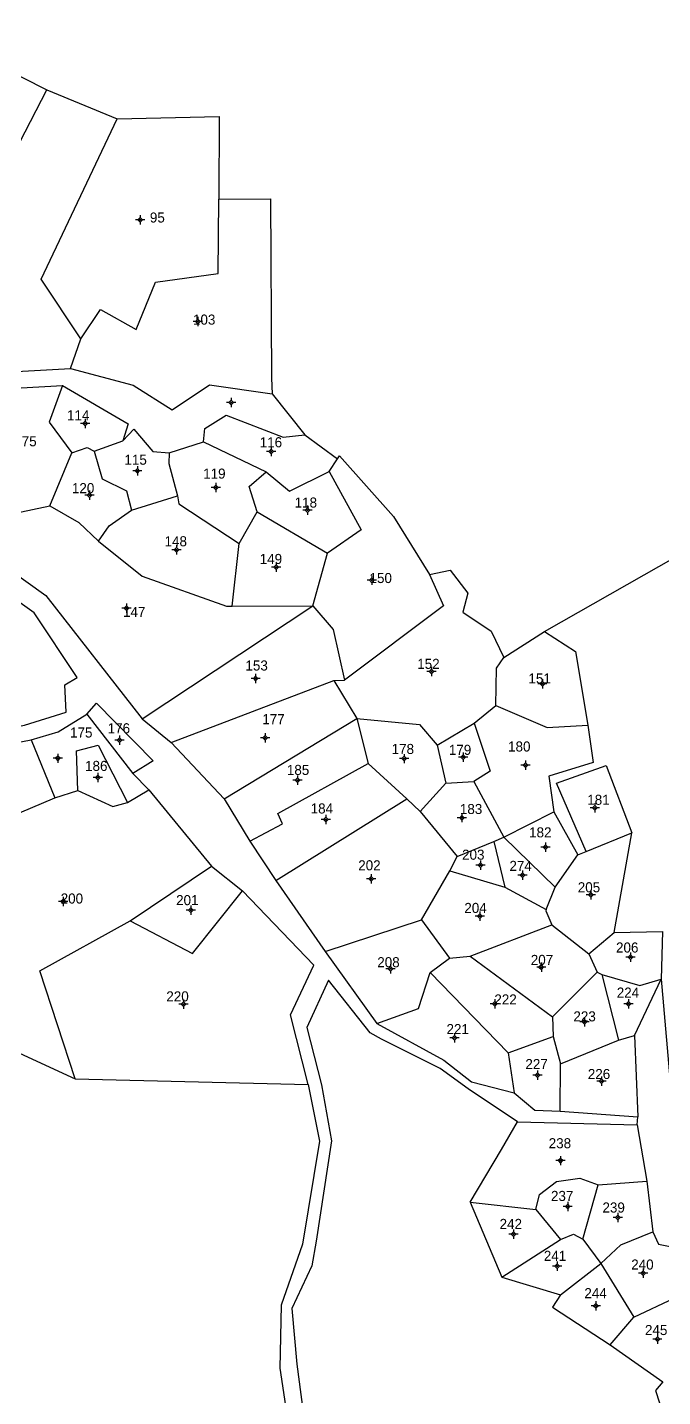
# Model space of a CAD drawing. Extents: x 550510 to 551644, y 1836484 to 1837530.
# Drawn here: x 551260.9 to 551431.7, y 1836730.6 to 1837098.3 of the extents above; entities that cross this region are included whole.
import ezdxf

# ---------------------------------------------------------------- set-up
doc = ezdxf.new("R2010")
doc.units = 0
for name, color, linetype in [('Level 10', 7, 'Continuous'), ('Level 11', 7, 'Continuous'), ('Level 15', 7, 'Continuous')]:
    doc.layers.add(name, color=color, linetype=linetype)

msp = doc.modelspace()

# ---------------------------------------------------------------- linework, layer by layer
at = {"layer": 'Level 10'}
for p, q in [((551232.6, 1837098.27), (551266.13, 1837081.54)), ((551266.13, 1837081.54), (551285.02, 1837073.69)), ((551272.46, 1837006.66), (551275.32, 1837014.64)), ((551399.94, 1836935.99), (551531.55, 1837010.9)), ((551249.86, 1837000.91), (551270.35, 1837002.12)), ((551326.73, 1836999.83), (551335.49, 1836988.88)), ((551278.89, 1836984.45), (551286.57, 1836987.23)), ((551298.99, 1836984), (551308.29, 1836986.94)), ((551308.29, 1836986.94), (551325.12, 1836978.89)), ((551335.49, 1836988.88), (551344.27, 1836982.41)), ((551266.96, 1836969.81), (551272.86, 1836983.98)), ((551341.99, 1836979.01), (551344.27, 1836982.41)), ((551288.91, 1836968.61), (551301.25, 1836972.48)), ((551252.85, 1836966.82), (551266.96, 1836969.81)), ((551317.85, 1836959.66), (551322.72, 1836968.15)), ((551322.72, 1836968.15), (551341.57, 1836957.05)), ((551315.92, 1836942.84), (551317.85, 1836959.66)), ((551337.6, 1836942.9), (551341.57, 1836957.05)), ((551291.79, 1836912.59), (551337.6, 1836942.9)), ((551315.92, 1836942.84), (551337.6, 1836942.9)), ((551388.95, 1836929.02), (551399.94, 1836935.99)), ((551299.6, 1836906.2), (551343.25, 1836922.89)), ((551343.25, 1836922.89), (551346.18, 1836922.98)), ((551343.25, 1836922.89), (551349.5, 1836912.66)), ((551276.86, 1836913.82), (551289.29, 1836897.89)), ((551291.79, 1836912.59), (551299.6, 1836906.2)), ((551313.81, 1836891.05), (551349.5, 1836912.66)), ((551349.5, 1836912.66), (551352.55, 1836900.56)), ((551380.96, 1836911.42), (551386.87, 1836916.17)), ((551371.05, 1836905.48), (551380.96, 1836911.42)), ((551261.93, 1836906.96), (551268.25, 1836891.34)), ((551299.6, 1836906.2), (551313.81, 1836891.05)), ((551371.05, 1836905.48), (551373.38, 1836895.32)), ((551289.29, 1836897.89), (551293.55, 1836893.52)), ((551352.55, 1836900.56), (551362.9, 1836891.07)), ((551366.52, 1836887.65), (551373.38, 1836895.32)), ((551373.38, 1836895.32), (551380.92, 1836895.79)), ((551380.92, 1836895.79), (551389.01, 1836880.83)), ((551244.52, 1836881.35), (551268.25, 1836891.34)), ((551268.25, 1836891.34), (551274.5, 1836893.35)), ((551287.8, 1836890.11), (551293.55, 1836893.52)), ((551293.55, 1836893.52), (551310.4, 1836873.01)), ((551313.81, 1836891.05), (551320.72, 1836879.74)), ((551327.68, 1836869.16), (551362.9, 1836891.07)), ((551362.9, 1836891.07), (551366.52, 1836887.65)), ((551366.52, 1836887.65), (551376.48, 1836875.57)), ((551389.01, 1836880.83), (551402.45, 1836887.64)), ((551402.45, 1836887.64), (551408.84, 1836876.03)), ((551320.72, 1836879.74), (551327.68, 1836869.16)), ((551376.48, 1836875.57), (551386.26, 1836879.65)), ((551386.26, 1836879.65), (551389.01, 1836880.83)), ((551386.26, 1836879.65), (551389.29, 1836867.34)), ((551389.01, 1836880.83), (551402.75, 1836867.34)), ((551411.15, 1836876.97), (551423.35, 1836881.95)), ((551418.63, 1836855.22), (551423.35, 1836881.95)), ((551402.75, 1836867.34), (551408.84, 1836876.03)), ((551408.84, 1836876.03), (551411.15, 1836876.97)), ((551288.53, 1836858.29), (551310.4, 1836873.01)), ((551310.4, 1836873.01), (551318.69, 1836866.34)), ((551374.42, 1836871.75), (551376.48, 1836875.57)), ((551327.68, 1836869.16), (551340.95, 1836850.05)), ((551366.89, 1836858.61), (551374.42, 1836871.75)), ((551374.42, 1836871.75), (551389.29, 1836867.34)), ((551389.29, 1836867.34), (551400.39, 1836861.33)), ((551400.39, 1836861.33), (551402.75, 1836867.34)), ((551340.95, 1836850.05), (551366.89, 1836858.61)), ((551366.89, 1836858.61), (551374.4, 1836848.33)), ((551379.96, 1836848.81), (551401.91, 1836857.23)), ((551401.91, 1836857.23), (551411.84, 1836849.47)), ((551411.84, 1836849.47), (551418.63, 1836855.22)), ((551340.95, 1836850.05), (551354.86, 1836830.75)), ((551369.17, 1836844.43), (551374.4, 1836848.33)), ((551374.4, 1836848.33), (551379.96, 1836848.81)), ((551379.96, 1836848.81), (551402.09, 1836832.52)), ((551411.84, 1836849.47), (551414.06, 1836844.58)), ((551369.17, 1836844.43), (551390.18, 1836822.84)), ((551402.09, 1836832.52), (551414.06, 1836844.58)), ((551414.06, 1836844.58), (551415.3, 1836843.9)), ((551415.3, 1836843.9), (551419.81, 1836826.26)), ((551424.06, 1836827.55), (551431.29, 1836842.63)), ((551402.09, 1836832.52), (551402.28, 1836827.3)), ((551244.66, 1836829.22), (551273.76, 1836815.89)), ((551390.18, 1836822.84), (551402.28, 1836827.3)), ((551402.28, 1836827.3), (551404.2, 1836819.89)), ((551404.2, 1836819.89), (551419.81, 1836826.26)), ((551419.81, 1836826.26), (551424.06, 1836827.55)), ((551424.06, 1836827.55), (551425.02, 1836805.65)), ((551390.18, 1836822.84), (551391.8, 1836812.09)), ((551404.08, 1836807.18), (551404.2, 1836819.89)), ((551273.76, 1836815.89), (551336.39, 1836814.35)), ((551404.08, 1836807.18), (551425.02, 1836805.65)), ((551392.65, 1836804.37), (551424.84, 1836803.5)), ((551424.84, 1836803.5), (551425.02, 1836805.65)), ((551424.84, 1836803.5), (551427.45, 1836788.42)), ((551414.35, 1836787.41), (551427.45, 1836788.42)), ((551427.45, 1836788.42), (551429.01, 1836774.83)), ((551410.25, 1836772.83), (551414.35, 1836787.41)), ((551379.89, 1836782.74), (551397.54, 1836780.78)), ((551379.89, 1836782.74), (551388.42, 1836762.66)), ((551397.54, 1836780.78), (551404.18, 1836772.74)), ((551410.25, 1836772.83), (551415.04, 1836766.27)), ((551388.42, 1836762.66), (551404.18, 1836772.74)), ((551404.23, 1836757.91), (551415.04, 1836766.27)), ((551415.04, 1836766.27), (551423.93, 1836751.88)), ((551388.42, 1836762.66), (551404.23, 1836757.91)), ((551423.93, 1836751.88), (551434.92, 1836757.1)), ((551417.57, 1836744.46), (551423.93, 1836751.88)), ((551417.57, 1836744.46), (551431.71, 1836734.5))]:
    msp.add_line(p, q, dxfattribs=at)
for points in [[(551213.76, 1837032.1), (551215.07, 1837042.27), (551237.32, 1837032.17), (551247.17, 1837044.86), (551266.13, 1837081.54)], [(551285.02, 1837073.69), (551312.44, 1837074.38), (551312.35, 1837052.17)], [(551275.32, 1837014.64), (551264.58, 1837030.64), (551285.02, 1837073.69)], [(551275.32, 1837014.64), (551280.54, 1837022.55), (551290.19, 1837017.09), (551295.32, 1837029.84), (551312.16, 1837032.17), (551312.35, 1837052.17)], [(551312.35, 1837052.17), (551326.26, 1837052.23), (551326.51, 1837004.02), (551326.73, 1836999.83)], [(551213.76, 1837032.1), (551235.23, 1837024.6), (551228.64, 1837016.71), (551241.72, 1837005), (551272.46, 1837006.66)], [(551272.46, 1837006.66), (551289.39, 1837002.19), (551299.85, 1836995.59), (551309.9, 1837002.23), (551326.73, 1836999.83)], [(551270.35, 1837002.12), (551266.78, 1836992.29), (551272.86, 1836983.98)], [(551270.35, 1837002.12), (551287.97, 1836991.81), (551286.57, 1836987.23)], [(551308.29, 1836986.94), (551308.64, 1836990.57), (551314.32, 1836994.14), (551329.63, 1836988.23), (551335.49, 1836988.88)], [(551286.57, 1836987.23), (551289.51, 1836990.36), (551294.61, 1836984.37), (551298.99, 1836984)], [(551235.79, 1836905.94), (551260.16, 1836910.9), (551271.37, 1836914.38), (551270.94, 1836921.67), (551274.29, 1836923.7), (551262.72, 1836941.02), (551244.36, 1836954.12), (551237.21, 1836954.76), (551226.84, 1836968.62), (551215.14, 1836986.06)], [(551272.86, 1836983.98), (551277.01, 1836985.44), (551278.89, 1836984.45)], [(551278.89, 1836984.45), (551280.97, 1836977.05), (551287.58, 1836973.79), (551288.91, 1836968.61)], [(551298.99, 1836984), (551298.93, 1836981.18), (551301.25, 1836972.48)], [(551344.27, 1836982.41), (551344.82, 1836983.24), (551359.28, 1836966.87), (551369.04, 1836951.33)], [(551322.72, 1836968.15), (551320.55, 1836974.98), (551325.12, 1836978.89)], [(551325.12, 1836978.89), (551331.37, 1836973.7), (551341.99, 1836979.01)], [(551341.99, 1836979.01), (551350.62, 1836963.29), (551341.57, 1836957.05)], [(551301.25, 1836972.48), (551301.64, 1836970.29), (551317.85, 1836959.66)], [(551266.96, 1836969.81), (551274.72, 1836965.26), (551280, 1836960.32)], [(551280, 1836960.32), (551282.93, 1836964.42), (551288.91, 1836968.61)], [(551245.5, 1836960.21), (551265.87, 1836945.72), (551291.79, 1836912.59)], [(551280, 1836960.32), (551291.79, 1836950.92), (551314.42, 1836942.83), (551315.92, 1836942.84)], [(551369.04, 1836951.33), (551372.8, 1836942.96), (551346.18, 1836922.98)], [(551369.04, 1836951.33), (551374.56, 1836952.48), (551379.3, 1836946.28), (551377.98, 1836941.22), (551385.61, 1836936.1), (551388.95, 1836929.02)], [(551337.6, 1836942.9), (551343.07, 1836936.54), (551346.18, 1836922.98)], [(551399.94, 1836935.99), (551408.26, 1836930.69), (551411.56, 1836910.89)], [(551386.87, 1836916.17), (551386.99, 1836926.14), (551388.95, 1836929.02)], [(551276.86, 1836913.82), (551279.46, 1836916.82), (551294.76, 1836901.26), (551289.29, 1836897.89)], [(551261.93, 1836906.96), (551269.21, 1836909.11), (551276.86, 1836913.82)], [(551349.5, 1836912.66), (551366.31, 1836911.08), (551371.05, 1836905.48)], [(551386.87, 1836916.17), (551400.59, 1836910.22), (551411.56, 1836910.89)], [(551380.96, 1836911.42), (551385.33, 1836898.51), (551380.92, 1836895.79)], [(551411.56, 1836910.89), (551413.01, 1836900.83), (551401.08, 1836897.15), (551402.45, 1836887.64)], [(551237.43, 1836897.43), (551240.88, 1836902.9), (551261.93, 1836906.96)], [(551274.5, 1836893.35), (551274.13, 1836904.02), (551279.97, 1836905.49), (551287.8, 1836890.11)], [(551320.72, 1836879.74), (551329.51, 1836884.38), (551328.27, 1836887.11), (551352.55, 1836900.56)], [(551411.15, 1836876.97), (551403.17, 1836895.34), (551416.46, 1836900.01), (551423.35, 1836881.95)], [(551274.5, 1836893.35), (551283.84, 1836889.07), (551287.8, 1836890.11)], [(551288.53, 1836858.29), (551305.3, 1836849.51), (551318.69, 1836866.34)], [(551336.39, 1836814.35), (551331.66, 1836833.12), (551337.94, 1836846.42), (551318.69, 1836866.34)], [(551400.39, 1836861.33), (551400.27, 1836861.02), (551401.91, 1836857.23)], [(551273.76, 1836815.89), (551264.22, 1836844.89), (551288.53, 1836858.29)], [(551418.63, 1836855.22), (551431.62, 1836855.47), (551431.29, 1836842.63)], [(551354.86, 1836830.75), (551366.05, 1836834.79), (551369.17, 1836844.43)], [(551415.3, 1836843.9), (551425.52, 1836840.96), (551431.29, 1836842.63)], [(551392.65, 1836804.37), (551379.35, 1836813.22), (551371.86, 1836818.67), (551356.07, 1836826.56), (551353.09, 1836828.29), (551341.86, 1836842.35), (551336.04, 1836829.72), (551339.98, 1836814.28), (551342.67, 1836799.27), (551338.55, 1836772.27), (551337.36, 1836765.65), (551331.97, 1836754.23), (551333.3, 1836739.3), (551337.15, 1836710.12), (551336.12, 1836686.86), (551338.92, 1836651.86), (551343.79, 1836630.96), (551357.8, 1836611.53), (551378.13, 1836576.47), (551394.23, 1836524.1), (551400.11, 1836507.48), (551406.14, 1836498.66)], [(551431.29, 1836842.63), (551438.26, 1836762.68), (551443.75, 1836748.72), (551455.81, 1836731.91), (551454.49, 1836728.53), (551460.51, 1836714.26), (551469.97, 1836702.17), (551474.26, 1836700.36), (551492.82, 1836691.82), (551498.53, 1836685.57), (551509.69, 1836678.71), (551510.94, 1836683.72), (551520.97, 1836681.42), (551530.58, 1836676.72), (551542.5, 1836657.25), (551554.12, 1836652.76), (551565.1, 1836641.54), (551568.2, 1836634.61), (551581.53, 1836627.12), (551584.5, 1836626.99)], [(551354.86, 1836830.75), (551372.89, 1836820.89), (551380.32, 1836815.06), (551391.8, 1836812.09)], [(551336.39, 1836814.35), (551339.42, 1836799.11), (551334.86, 1836771.49), (551329.1, 1836755.11), (551328.81, 1836738.15), (551333.08, 1836709.66), (551331.11, 1836679.71), (551300.9, 1836618.91), (551299.25, 1836592.17), (551294.61, 1836562.25), (551289.28, 1836544.92), (551275.94, 1836525.13), (551264.02, 1836497.42)], [(551391.8, 1836812.09), (551397.34, 1836807.48), (551404.08, 1836807.18)], [(551379.89, 1836782.74), (551388.37, 1836796.9), (551392.65, 1836804.37)], [(551397.54, 1836780.78), (551398.59, 1836784.82), (551403.11, 1836788.36), (551409.39, 1836789.18), (551414.35, 1836787.41)], [(551404.18, 1836772.74), (551407.69, 1836774.2), (551410.25, 1836772.83)], [(551415.04, 1836766.27), (551420.45, 1836771.3), (551429.01, 1836774.83)], [(551429.01, 1836774.83), (551430.54, 1836771.51), (551435.51, 1836770.55), (551434.92, 1836757.1)], [(551404.23, 1836757.91), (551402.02, 1836754.56), (551417.57, 1836744.46)], [(551431.71, 1836734.5), (551429.77, 1836732.21), (551433.11, 1836721.68)]]:
    msp.add_lwpolyline(points, dxfattribs=at)
at = {"layer": 'Level 11'}
for p, q in [((551290.57, 1837046.6), (551289.94, 1837046.6)), ((551291.19, 1837047.23), (551290.57, 1837046.6)), ((551290.57, 1837046.6), (551291.19, 1837045.98)), ((551291.19, 1837047.85), (551291.19, 1837047.23)), ((551291.82, 1837046.6), (551291.19, 1837047.23)), ((551291.19, 1837045.98), (551291.82, 1837046.6)), ((551291.19, 1837045.98), (551291.19, 1837045.35)), ((551292.44, 1837046.6), (551291.82, 1837046.6)), ((551306.11, 1837019.31), (551305.48, 1837019.31)), ((551306.73, 1837019.94), (551306.11, 1837019.31)), ((551306.11, 1837019.31), (551306.73, 1837018.69)), ((551306.73, 1837020.56), (551306.73, 1837019.94)), ((551307.36, 1837019.31), (551306.73, 1837019.94)), ((551306.73, 1837018.69), (551307.36, 1837019.31)), ((551307.98, 1837019.31), (551307.36, 1837019.31)), ((551306.73, 1837018.69), (551306.73, 1837018.06)), ((551315.05, 1836997.51), (551314.42, 1836997.51)), ((551315.67, 1836998.14), (551315.05, 1836997.51)), ((551315.05, 1836997.51), (551315.67, 1836996.89)), ((551315.67, 1836998.76), (551315.67, 1836998.14)), ((551316.3, 1836997.51), (551315.67, 1836998.14)), ((551315.67, 1836996.89), (551316.3, 1836997.51)), ((551316.92, 1836997.51), (551316.3, 1836997.51)), ((551315.67, 1836996.89), (551315.67, 1836996.26)), ((551275.81, 1836991.93), (551275.18, 1836991.93)), ((551276.43, 1836992.55), (551275.81, 1836991.93)), ((551275.81, 1836991.93), (551276.43, 1836991.3)), ((551276.43, 1836993.18), (551276.43, 1836992.55)), ((551277.06, 1836991.93), (551276.43, 1836992.55)), ((551276.43, 1836991.3), (551277.06, 1836991.93)), ((551276.43, 1836991.3), (551276.43, 1836990.68)), ((551277.68, 1836991.93), (551277.06, 1836991.93)), ((551325.82, 1836984.36), (551325.2, 1836984.36)), ((551326.45, 1836984.98), (551325.82, 1836984.36)), ((551325.82, 1836984.36), (551326.45, 1836983.73)), ((551326.45, 1836985.61), (551326.45, 1836984.98)), ((551327.07, 1836984.36), (551326.45, 1836984.98)), ((551326.45, 1836983.73), (551327.07, 1836984.36)), ((551326.45, 1836983.73), (551326.45, 1836983.11)), ((551327.7, 1836984.36), (551327.07, 1836984.36)), ((551289.84, 1836979.14), (551289.22, 1836979.14)), ((551290.47, 1836979.76), (551289.84, 1836979.14)), ((551289.84, 1836979.14), (551290.47, 1836978.51)), ((551290.47, 1836980.39), (551290.47, 1836979.76)), ((551291.09, 1836979.14), (551290.47, 1836979.76)), ((551290.47, 1836978.51), (551291.09, 1836979.14)), ((551291.72, 1836979.14), (551291.09, 1836979.14)), ((551290.47, 1836978.51), (551290.47, 1836977.89)), ((551311.53, 1836975.33), (551310.9, 1836974.71)), ((551311.53, 1836975.96), (551311.53, 1836975.33)), ((551312.15, 1836974.71), (551311.53, 1836975.33)), ((551277.01, 1836972.67), (551276.39, 1836972.67)), ((551277.64, 1836973.3), (551277.01, 1836972.67)), ((551277.01, 1836972.67), (551277.64, 1836972.05)), ((551277.64, 1836973.92), (551277.64, 1836973.3)), ((551278.26, 1836972.67), (551277.64, 1836973.3)), ((551277.64, 1836972.05), (551278.26, 1836972.67)), ((551277.64, 1836972.05), (551277.64, 1836971.42)), ((551278.89, 1836972.67), (551278.26, 1836972.67)), ((551310.9, 1836974.71), (551310.28, 1836974.71)), ((551310.9, 1836974.71), (551311.53, 1836974.08)), ((551311.53, 1836974.08), (551312.15, 1836974.71)), ((551311.53, 1836974.08), (551311.53, 1836973.46)), ((551312.78, 1836974.71), (551312.15, 1836974.71)), ((551335.55, 1836968.64), (551334.93, 1836968.64)), ((551336.18, 1836969.27), (551335.55, 1836968.64)), ((551335.55, 1836968.64), (551336.18, 1836968.02)), ((551336.18, 1836969.89), (551336.18, 1836969.27)), ((551336.8, 1836968.64), (551336.18, 1836969.27)), ((551336.18, 1836968.02), (551336.8, 1836968.64)), ((551336.18, 1836968.02), (551336.18, 1836967.39)), ((551337.43, 1836968.64), (551336.8, 1836968.64)), ((551300.33, 1836957.93), (551299.71, 1836957.93)), ((551300.96, 1836958.56), (551300.33, 1836957.93)), ((551300.33, 1836957.93), (551300.96, 1836957.31)), ((551300.96, 1836959.18), (551300.96, 1836958.56)), ((551301.58, 1836957.93), (551300.96, 1836958.56)), ((551300.96, 1836957.31), (551301.58, 1836957.93)), ((551300.96, 1836957.31), (551300.96, 1836956.68)), ((551302.21, 1836957.93), (551301.58, 1836957.93)), ((551327.2, 1836953.28), (551326.57, 1836953.28)), ((551327.82, 1836953.91), (551327.2, 1836953.28)), ((551327.2, 1836953.28), (551327.82, 1836952.66)), ((551327.82, 1836954.53), (551327.82, 1836953.91)), ((551328.45, 1836953.28), (551327.82, 1836953.91)), ((551327.82, 1836952.66), (551328.45, 1836953.28)), ((551329.07, 1836953.28), (551328.45, 1836953.28)), ((551327.82, 1836952.66), (551327.82, 1836952.03)), ((551352.86, 1836949.84), (551352.24, 1836949.84)), ((551353.49, 1836950.46), (551352.86, 1836949.84)), ((551352.86, 1836949.84), (551353.49, 1836949.21)), ((551353.49, 1836951.09), (551353.49, 1836950.46)), ((551354.11, 1836949.84), (551353.49, 1836950.46)), ((551353.49, 1836949.21), (551354.11, 1836949.84)), ((551354.74, 1836949.84), (551354.11, 1836949.84)), ((551353.49, 1836949.21), (551353.49, 1836948.59)), ((551286.95, 1836942.33), (551286.33, 1836942.33)), ((551287.58, 1836942.96), (551286.95, 1836942.33)), ((551286.95, 1836942.33), (551287.58, 1836941.71)), ((551287.58, 1836943.58), (551287.58, 1836942.96)), ((551288.2, 1836942.33), (551287.58, 1836942.96)), ((551287.58, 1836941.71), (551288.2, 1836942.33)), ((551288.83, 1836942.33), (551288.2, 1836942.33)), ((551287.58, 1836941.71), (551287.58, 1836941.08)), ((551322.27, 1836924.04), (551321.65, 1836923.42)), ((551322.27, 1836924.67), (551322.27, 1836924.04)), ((551322.9, 1836923.42), (551322.27, 1836924.04)), ((551368.92, 1836925.28), (551368.29, 1836925.28)), ((551369.54, 1836925.91), (551368.92, 1836925.28)), ((551368.92, 1836925.28), (551369.54, 1836924.66)), ((551369.54, 1836926.53), (551369.54, 1836925.91)), ((551370.17, 1836925.28), (551369.54, 1836925.91)), ((551369.54, 1836924.66), (551370.17, 1836925.28)), ((551369.54, 1836924.66), (551369.54, 1836924.03)), ((551370.79, 1836925.28), (551370.17, 1836925.28)), ((551321.65, 1836923.42), (551321.02, 1836923.42)), ((551321.65, 1836923.42), (551322.27, 1836922.79)), ((551322.27, 1836922.79), (551322.9, 1836923.42)), ((551322.27, 1836922.79), (551322.27, 1836922.17)), ((551323.52, 1836923.42), (551322.9, 1836923.42)), ((551398.71, 1836921.98), (551398.08, 1836921.98)), ((551399.33, 1836922.6), (551398.71, 1836921.98)), ((551398.71, 1836921.98), (551399.33, 1836921.35)), ((551399.33, 1836923.23), (551399.33, 1836922.6)), ((551399.96, 1836921.98), (551399.33, 1836922.6)), ((551399.33, 1836921.35), (551399.96, 1836921.98)), ((551399.33, 1836921.35), (551399.33, 1836920.73)), ((551400.58, 1836921.98), (551399.96, 1836921.98)), ((551285.03, 1836906.85), (551284.41, 1836906.85)), ((551285.66, 1836907.48), (551285.03, 1836906.85)), ((551285.03, 1836906.85), (551285.66, 1836906.23)), ((551285.66, 1836908.1), (551285.66, 1836907.48)), ((551286.28, 1836906.85), (551285.66, 1836907.48)), ((551285.66, 1836906.23), (551286.28, 1836906.85)), ((551285.66, 1836906.23), (551285.66, 1836905.6)), ((551286.91, 1836906.85), (551286.28, 1836906.85)), ((551324.21, 1836907.48), (551323.58, 1836907.48)), ((551324.83, 1836908.11), (551324.21, 1836907.48)), ((551324.21, 1836907.48), (551324.83, 1836906.86)), ((551324.83, 1836908.73), (551324.83, 1836908.11)), ((551325.46, 1836907.48), (551324.83, 1836908.11)), ((551324.83, 1836906.86), (551325.46, 1836907.48)), ((551324.83, 1836906.86), (551324.83, 1836906.23)), ((551326.08, 1836907.48), (551325.46, 1836907.48)), ((551268.45, 1836901.97), (551267.83, 1836901.97)), ((551269.08, 1836902.59), (551268.45, 1836901.97)), ((551268.45, 1836901.97), (551269.08, 1836901.34)), ((551269.08, 1836903.22), (551269.08, 1836902.59)), ((551269.7, 1836901.97), (551269.08, 1836902.59)), ((551269.08, 1836901.34), (551269.7, 1836901.97)), ((551270.33, 1836901.97), (551269.7, 1836901.97)), ((551361.58, 1836901.88), (551360.96, 1836901.88)), ((551362.21, 1836902.51), (551361.58, 1836901.88)), ((551361.58, 1836901.88), (551362.21, 1836901.26)), ((551362.21, 1836903.13), (551362.21, 1836902.51)), ((551362.83, 1836901.88), (551362.21, 1836902.51)), ((551362.21, 1836901.26), (551362.83, 1836901.88)), ((551363.46, 1836901.88), (551362.83, 1836901.88)), ((551377.45, 1836902.31), (551376.83, 1836902.31)), ((551378.08, 1836902.94), (551377.45, 1836902.31)), ((551377.45, 1836902.31), (551378.08, 1836901.69)), ((551378.08, 1836903.56), (551378.08, 1836902.94)), ((551378.7, 1836902.31), (551378.08, 1836902.94)), ((551378.08, 1836901.69), (551378.7, 1836902.31)), ((551378.08, 1836901.69), (551378.08, 1836901.06)), ((551379.33, 1836902.31), (551378.7, 1836902.31)), ((551269.08, 1836901.34), (551269.08, 1836900.72)), ((551279.82, 1836898.11), (551279.82, 1836897.48)), ((551362.21, 1836901.26), (551362.21, 1836900.63)), ((551394.17, 1836900.1), (551393.55, 1836900.1)), ((551394.8, 1836900.73), (551394.17, 1836900.1)), ((551394.17, 1836900.1), (551394.8, 1836899.48)), ((551394.8, 1836901.35), (551394.8, 1836900.73)), ((551395.42, 1836900.1), (551394.8, 1836900.73)), ((551394.8, 1836899.48), (551395.42, 1836900.1)), ((551394.8, 1836899.48), (551394.8, 1836898.85)), ((551396.05, 1836900.1), (551395.42, 1836900.1)), ((551279.19, 1836896.86), (551278.57, 1836896.86)), ((551279.82, 1836897.48), (551279.19, 1836896.86)), ((551279.19, 1836896.86), (551279.82, 1836896.23)), ((551280.44, 1836896.86), (551279.82, 1836897.48)), ((551279.82, 1836896.23), (551280.44, 1836896.86)), ((551279.82, 1836896.23), (551279.82, 1836895.61)), ((551281.07, 1836896.86), (551280.44, 1836896.86)), ((551332.93, 1836896.07), (551332.3, 1836896.07)), ((551333.55, 1836896.7), (551332.93, 1836896.07)), ((551332.93, 1836896.07), (551333.55, 1836895.45)), ((551333.55, 1836897.32), (551333.55, 1836896.7)), ((551334.18, 1836896.07), (551333.55, 1836896.7)), ((551333.55, 1836895.45), (551334.18, 1836896.07)), ((551333.55, 1836895.45), (551333.55, 1836894.82)), ((551334.8, 1836896.07), (551334.18, 1836896.07)), ((551377.73, 1836887.28), (551377.73, 1836886.65)), ((551412.83, 1836888.65), (551412.21, 1836888.65)), ((551413.46, 1836889.28), (551412.83, 1836888.65)), ((551412.83, 1836888.65), (551413.46, 1836888.03)), ((551413.46, 1836889.9), (551413.46, 1836889.28)), ((551414.08, 1836888.65), (551413.46, 1836889.28)), ((551413.46, 1836888.03), (551414.08, 1836888.65)), ((551413.46, 1836888.03), (551413.46, 1836887.4)), ((551414.71, 1836888.65), (551414.08, 1836888.65)), ((551340.48, 1836885.51), (551339.85, 1836885.51)), ((551341.1, 1836886.13), (551340.48, 1836885.51)), ((551340.48, 1836885.51), (551341.1, 1836884.88)), ((551341.1, 1836886.76), (551341.1, 1836886.13)), ((551341.73, 1836885.51), (551341.1, 1836886.13)), ((551341.1, 1836884.88), (551341.73, 1836885.51)), ((551341.1, 1836884.88), (551341.1, 1836884.26)), ((551342.35, 1836885.51), (551341.73, 1836885.51)), ((551377.11, 1836886.03), (551376.48, 1836886.03)), ((551377.73, 1836886.65), (551377.11, 1836886.03)), ((551377.11, 1836886.03), (551377.73, 1836885.4)), ((551378.36, 1836886.03), (551377.73, 1836886.65)), ((551377.73, 1836885.4), (551378.36, 1836886.03)), ((551377.73, 1836885.4), (551377.73, 1836884.78)), ((551378.98, 1836886.03), (551378.36, 1836886.03)), ((551399.53, 1836878.1), (551398.9, 1836878.1)), ((551400.15, 1836878.72), (551399.53, 1836878.1)), ((551399.53, 1836878.1), (551400.15, 1836877.47)), ((551400.15, 1836879.35), (551400.15, 1836878.72)), ((551400.78, 1836878.1), (551400.15, 1836878.72)), ((551400.15, 1836877.47), (551400.78, 1836878.1)), ((551400.15, 1836877.47), (551400.15, 1836876.85)), ((551401.4, 1836878.1), (551400.78, 1836878.1)), ((551382.08, 1836873.31), (551381.45, 1836873.31)), ((551382.7, 1836873.94), (551382.08, 1836873.31)), ((551382.08, 1836873.31), (551382.7, 1836872.69)), ((551382.7, 1836874.56), (551382.7, 1836873.94)), ((551383.33, 1836873.31), (551382.7, 1836873.94)), ((551382.7, 1836872.69), (551383.33, 1836873.31)), ((551382.7, 1836872.69), (551382.7, 1836872.06)), ((551383.95, 1836873.31), (551383.33, 1836873.31)), ((551352.72, 1836869.62), (551352.09, 1836869.62)), ((551353.34, 1836870.25), (551352.72, 1836869.62)), ((551352.72, 1836869.62), (551353.34, 1836869)), ((551353.34, 1836870.87), (551353.34, 1836870.25)), ((551353.97, 1836869.62), (551353.34, 1836870.25)), ((551353.34, 1836869), (551353.97, 1836869.62)), ((551353.34, 1836869), (551353.34, 1836868.37)), ((551354.59, 1836869.62), (551353.97, 1836869.62)), ((551393.4, 1836870.6), (551392.77, 1836870.6)), ((551394.02, 1836871.22), (551393.4, 1836870.6)), ((551393.4, 1836870.6), (551394.02, 1836869.97)), ((551394.02, 1836871.85), (551394.02, 1836871.22)), ((551394.65, 1836870.6), (551394.02, 1836871.22)), ((551394.02, 1836869.97), (551394.65, 1836870.6)), ((551394.02, 1836869.97), (551394.02, 1836869.35)), ((551395.27, 1836870.6), (551394.65, 1836870.6)), ((551411.73, 1836865.34), (551411.1, 1836865.34)), ((551412.35, 1836865.97), (551411.73, 1836865.34)), ((551411.73, 1836865.34), (551412.35, 1836864.72)), ((551412.35, 1836866.59), (551412.35, 1836865.97)), ((551412.98, 1836865.34), (551412.35, 1836865.97)), ((551412.35, 1836864.72), (551412.98, 1836865.34)), ((551413.6, 1836865.34), (551412.98, 1836865.34)), ((551269.91, 1836863.48), (551269.29, 1836863.48)), ((551270.54, 1836864.1), (551269.91, 1836863.48)), ((551269.91, 1836863.48), (551270.54, 1836862.85)), ((551270.54, 1836864.73), (551270.54, 1836864.1)), ((551271.16, 1836863.48), (551270.54, 1836864.1)), ((551270.54, 1836862.85), (551271.16, 1836863.48)), ((551270.54, 1836862.85), (551270.54, 1836862.23)), ((551271.79, 1836863.48), (551271.16, 1836863.48)), ((551304.23, 1836861.19), (551303.61, 1836861.19)), ((551304.86, 1836861.81), (551304.23, 1836861.19)), ((551304.23, 1836861.19), (551304.86, 1836860.56)), ((551304.86, 1836862.44), (551304.86, 1836861.81)), ((551305.48, 1836861.19), (551304.86, 1836861.81)), ((551304.86, 1836860.56), (551305.48, 1836861.19)), ((551306.11, 1836861.19), (551305.48, 1836861.19)), ((551412.35, 1836864.72), (551412.35, 1836864.09)), ((551304.86, 1836860.56), (551304.86, 1836859.94)), ((551381.9, 1836859.62), (551381.27, 1836859.62)), ((551382.52, 1836860.24), (551381.9, 1836859.62)), ((551381.9, 1836859.62), (551382.52, 1836858.99)), ((551382.52, 1836860.87), (551382.52, 1836860.24)), ((551383.15, 1836859.62), (551382.52, 1836860.24)), ((551382.52, 1836858.99), (551383.15, 1836859.62)), ((551382.52, 1836858.99), (551382.52, 1836858.37)), ((551383.77, 1836859.62), (551383.15, 1836859.62)), ((551358.49, 1836846.71), (551358.49, 1836846.09)), ((551399.06, 1836846.48), (551398.43, 1836845.86)), ((551399.06, 1836847.11), (551399.06, 1836846.48)), ((551399.68, 1836845.86), (551399.06, 1836846.48)), ((551422.4, 1836848.6), (551421.77, 1836848.6)), ((551423.02, 1836849.23), (551422.4, 1836848.6)), ((551422.4, 1836848.6), (551423.02, 1836847.98)), ((551423.02, 1836849.85), (551423.02, 1836849.23)), ((551423.65, 1836848.6), (551423.02, 1836849.23)), ((551423.02, 1836847.98), (551423.65, 1836848.6)), ((551423.02, 1836847.98), (551423.02, 1836847.35)), ((551424.27, 1836848.6), (551423.65, 1836848.6)), ((551357.87, 1836845.46), (551357.24, 1836845.46)), ((551358.49, 1836846.09), (551357.87, 1836845.46)), ((551357.87, 1836845.46), (551358.49, 1836844.84)), ((551359.12, 1836845.46), (551358.49, 1836846.09)), ((551358.49, 1836844.84), (551359.12, 1836845.46)), ((551358.49, 1836844.84), (551358.49, 1836844.21)), ((551359.74, 1836845.46), (551359.12, 1836845.46)), ((551398.43, 1836845.86), (551397.81, 1836845.86)), ((551398.43, 1836845.86), (551399.06, 1836845.23)), ((551399.06, 1836845.23), (551399.68, 1836845.86)), ((551399.06, 1836845.23), (551399.06, 1836844.61)), ((551400.31, 1836845.86), (551399.68, 1836845.86)), ((551302.27, 1836835.91), (551301.65, 1836835.91)), ((551302.9, 1836836.53), (551302.27, 1836835.91)), ((551302.27, 1836835.91), (551302.9, 1836835.28)), ((551302.9, 1836837.16), (551302.9, 1836836.53)), ((551303.52, 1836835.91), (551302.9, 1836836.53)), ((551302.9, 1836835.28), (551303.52, 1836835.91)), ((551304.15, 1836835.91), (551303.52, 1836835.91)), ((551385.95, 1836836.03), (551385.33, 1836836.03)), ((551386.58, 1836836.66), (551385.95, 1836836.03)), ((551385.95, 1836836.03), (551386.58, 1836835.41)), ((551386.58, 1836837.28), (551386.58, 1836836.66)), ((551387.2, 1836836.03), (551386.58, 1836836.66)), ((551386.58, 1836835.41), (551387.2, 1836836.03)), ((551386.58, 1836835.41), (551386.58, 1836834.78)), ((551387.83, 1836836.03), (551387.2, 1836836.03)), ((551421.83, 1836836.03), (551421.2, 1836836.03)), ((551422.45, 1836836.66), (551421.83, 1836836.03)), ((551421.83, 1836836.03), (551422.45, 1836835.41)), ((551422.45, 1836837.28), (551422.45, 1836836.66)), ((551423.08, 1836836.03), (551422.45, 1836836.66)), ((551422.45, 1836835.41), (551423.08, 1836836.03)), ((551422.45, 1836835.41), (551422.45, 1836834.78)), ((551423.7, 1836836.03), (551423.08, 1836836.03)), ((551302.9, 1836835.28), (551302.9, 1836834.66)), ((551410.68, 1836831.79), (551410.06, 1836831.17)), ((551410.68, 1836832.42), (551410.68, 1836831.79)), ((551411.31, 1836831.17), (551410.68, 1836831.79)), ((551375.7, 1836828.18), (551375.7, 1836827.56)), ((551410.06, 1836831.17), (551409.43, 1836831.17)), ((551410.06, 1836831.17), (551410.68, 1836830.54)), ((551410.68, 1836830.54), (551411.31, 1836831.17)), ((551410.68, 1836830.54), (551410.68, 1836829.92)), ((551411.93, 1836831.17), (551411.31, 1836831.17)), ((551375.08, 1836826.93), (551374.45, 1836826.93)), ((551375.7, 1836827.56), (551375.08, 1836826.93)), ((551375.08, 1836826.93), (551375.7, 1836826.31)), ((551376.33, 1836826.93), (551375.7, 1836827.56)), ((551375.7, 1836826.31), (551376.33, 1836826.93)), ((551375.7, 1836826.31), (551375.7, 1836825.68)), ((551376.95, 1836826.93), (551376.33, 1836826.93)), ((551398.04, 1836817.52), (551397.41, 1836816.89)), ((551398.04, 1836818.14), (551398.04, 1836817.52)), ((551398.66, 1836816.89), (551398.04, 1836817.52)), ((551397.41, 1836816.89), (551396.79, 1836816.89)), ((551397.41, 1836816.89), (551398.04, 1836816.27)), ((551398.04, 1836816.27), (551398.66, 1836816.89)), ((551398.04, 1836816.27), (551398.04, 1836815.64)), ((551399.29, 1836816.89), (551398.66, 1836816.89)), ((551414.64, 1836815.24), (551414.01, 1836815.24)), ((551415.26, 1836815.86), (551414.64, 1836815.24)), ((551414.64, 1836815.24), (551415.26, 1836814.61)), ((551415.26, 1836816.49), (551415.26, 1836815.86)), ((551415.89, 1836815.24), (551415.26, 1836815.86)), ((551415.26, 1836814.61), (551415.89, 1836815.24)), ((551415.26, 1836814.61), (551415.26, 1836813.99)), ((551416.51, 1836815.24), (551415.89, 1836815.24)), ((551404.22, 1836795.17), (551404.22, 1836794.54)), ((551403.6, 1836793.92), (551402.97, 1836793.92)), ((551404.22, 1836794.54), (551403.6, 1836793.92)), ((551403.6, 1836793.92), (551404.22, 1836793.29)), ((551404.85, 1836793.92), (551404.22, 1836794.54)), ((551404.22, 1836793.29), (551404.85, 1836793.92)), ((551404.22, 1836793.29), (551404.22, 1836792.67)), ((551405.47, 1836793.92), (551404.85, 1836793.92)), ((551405.51, 1836781.58), (551404.89, 1836781.58)), ((551406.14, 1836782.21), (551405.51, 1836781.58)), ((551405.51, 1836781.58), (551406.14, 1836780.96)), ((551406.14, 1836782.83), (551406.14, 1836782.21)), ((551406.76, 1836781.58), (551406.14, 1836782.21)), ((551406.14, 1836780.96), (551406.76, 1836781.58)), ((551406.14, 1836780.96), (551406.14, 1836780.33)), ((551407.39, 1836781.58), (551406.76, 1836781.58)), ((551419, 1836778.68), (551418.38, 1836778.68)), ((551419.63, 1836779.31), (551419, 1836778.68)), ((551419, 1836778.68), (551419.63, 1836778.06)), ((551419.63, 1836779.93), (551419.63, 1836779.31)), ((551420.25, 1836778.68), (551419.63, 1836779.31)), ((551419.63, 1836778.06), (551420.25, 1836778.68)), ((551419.63, 1836778.06), (551419.63, 1836777.43)), ((551420.88, 1836778.68), (551420.25, 1836778.68)), ((551390.94, 1836774.18), (551390.32, 1836774.18)), ((551391.57, 1836774.8), (551390.94, 1836774.18)), ((551390.94, 1836774.18), (551391.57, 1836773.55)), ((551391.57, 1836775.43), (551391.57, 1836774.8)), ((551392.19, 1836774.18), (551391.57, 1836774.8)), ((551391.57, 1836773.55), (551392.19, 1836774.18)), ((551391.57, 1836773.55), (551391.57, 1836772.93)), ((551392.82, 1836774.18), (551392.19, 1836774.18)), ((551402.68, 1836765.6), (551402.06, 1836765.6)), ((551403.31, 1836766.23), (551402.68, 1836765.6)), ((551402.68, 1836765.6), (551403.31, 1836764.98)), ((551403.31, 1836766.85), (551403.31, 1836766.23)), ((551403.93, 1836765.6), (551403.31, 1836766.23)), ((551403.31, 1836764.98), (551403.93, 1836765.6)), ((551404.56, 1836765.6), (551403.93, 1836765.6)), ((551403.31, 1836764.98), (551403.31, 1836764.35)), ((551425.82, 1836763.71), (551425.19, 1836763.71)), ((551426.44, 1836764.34), (551425.82, 1836763.71)), ((551425.82, 1836763.71), (551426.44, 1836763.09)), ((551426.44, 1836764.96), (551426.44, 1836764.34)), ((551427.07, 1836763.71), (551426.44, 1836764.34)), ((551426.44, 1836763.09), (551427.07, 1836763.71)), ((551426.44, 1836763.09), (551426.44, 1836762.46)), ((551427.69, 1836763.71), (551427.07, 1836763.71)), ((551413.11, 1836754.97), (551412.48, 1836754.97)), ((551413.73, 1836755.6), (551413.11, 1836754.97)), ((551413.11, 1836754.97), (551413.73, 1836754.35)), ((551413.73, 1836756.22), (551413.73, 1836755.6)), ((551414.36, 1836754.97), (551413.73, 1836755.6)), ((551413.73, 1836754.35), (551414.36, 1836754.97)), ((551414.98, 1836754.97), (551414.36, 1836754.97)), ((551413.73, 1836754.35), (551413.73, 1836753.72)), ((551430.24, 1836747.2), (551430.24, 1836746.57)), ((551429.62, 1836745.95), (551428.99, 1836745.95)), ((551430.24, 1836746.57), (551429.62, 1836745.95)), ((551429.62, 1836745.95), (551430.24, 1836745.32)), ((551430.87, 1836745.95), (551430.24, 1836746.57)), ((551430.24, 1836745.32), (551430.87, 1836745.95)), ((551430.24, 1836745.32), (551430.24, 1836744.7)), ((551431.49, 1836745.95), (551430.87, 1836745.95))]:
    msp.add_line(p, q, dxfattribs=at)
for centre in [(551291.19, 1837046.6), (551306.73, 1837019.31), (551315.67, 1836997.51), (551276.43, 1836991.93), (551326.45, 1836984.36), (551290.47, 1836979.14), (551277.64, 1836972.67), (551311.53, 1836974.71), (551336.18, 1836968.64), (551300.96, 1836957.93), (551327.82, 1836953.28), (551353.48, 1836949.84), (551287.58, 1836942.33), (551369.54, 1836925.28), (551322.27, 1836923.42), (551399.33, 1836921.98), (551285.66, 1836906.85), (551324.83, 1836907.48), (551269.08, 1836901.97), (551362.21, 1836901.88), (551378.08, 1836902.31), (551394.8, 1836900.1), (551279.82, 1836896.86), (551333.55, 1836896.07), (551413.46, 1836888.65), (551341.1, 1836885.51), (551377.73, 1836886.03), (551400.15, 1836878.1), (551382.7, 1836873.31), (551353.34, 1836869.62), (551394.02, 1836870.6), (551412.35, 1836865.34), (551270.54, 1836863.48), (551304.86, 1836861.19), (551382.52, 1836859.62), (551423.02, 1836848.6), (551358.49, 1836845.46), (551399.06, 1836845.86), (551302.9, 1836835.91), (551386.58, 1836836.03), (551422.45, 1836836.03), (551410.68, 1836831.17), (551375.7, 1836826.93), (551398.04, 1836816.89), (551415.26, 1836815.24), (551404.22, 1836793.92), (551406.14, 1836781.58), (551419.63, 1836778.68), (551391.57, 1836774.18), (551403.31, 1836765.6), (551426.44, 1836763.71), (551413.73, 1836754.97), (551430.24, 1836745.95)]:
    msp.add_circle(centre, 0.15, dxfattribs=at)

# ---------------------------------------------------------------- texts
at = {"layer": 'Level 15'}
for s, p in [('95', (551293.84, 1837045.86)), ('103', (551305.42, 1837018.45)), ('114', (551271.56, 1836992.75)), ('275', (551257.38, 1836985.78)), ('116', (551323.36, 1836985.5)), ('115', (551287, 1836980.81)), ('119', (551308.16, 1836977.09)), ('120', (551272.88, 1836973.18)), ('118', (551332.75, 1836969.31)), ('148', (551297.79, 1836958.91)), ('149', (551323.36, 1836954.17)), ('150', (551352.88, 1836949.04)), ('147', (551286.62, 1836939.95)), ('153', (551319.52, 1836925.55)), ('152', (551365.7, 1836925.99)), ('151', (551395.59, 1836922.07)), ('177', (551324.05, 1836911.14)), ('175', (551272.38, 1836907.55)), ('176', (551282.49, 1836908.69)), ('178', (551358.82, 1836903.13)), ('179', (551374.2, 1836902.9)), ('180', (551390.12, 1836903.8)), ('186', (551276.42, 1836898.58)), ('185', (551330.66, 1836897.51)), ('181', (551411.4, 1836889.49)), ('184', (551337.06, 1836887.16)), ('183', (551377.16, 1836887.01)), ('182', (551395.77, 1836880.74)), ('203', (551377.76, 1836874.74)), ('202', (551349.84, 1836871.89)), ('274', (551390.48, 1836871.73)), ('205', (551408.85, 1836865.99)), ('200', (551269.86, 1836862.97)), ('201', (551300.89, 1836862.54)), ('204', (551378.36, 1836860.44)), ('206', (551419.13, 1836849.81)), ('208', (551354.96, 1836845.87)), ('207', (551396.22, 1836846.48)), ('220', (551298.26, 1836836.69)), ('224', (551419.33, 1836837.71)), ('222', (551386.43, 1836835.86)), ('223', (551407.68, 1836831.32)), ('221', (551373.57, 1836827.9)), ('227', (551394.77, 1836818.51)), ('226', (551411.55, 1836815.84)), ('238', (551401.04, 1836797.25)), ('237', (551401.65, 1836783.1)), ('239', (551415.49, 1836779.99)), ('242', (551387.84, 1836775.58)), ('241', (551399.73, 1836767.01)), ('240', (551423.22, 1836764.67)), ('244', (551410.63, 1836756.98)), ('245', (551426.92, 1836747.08))]:
    msp.add_text(s, height=2.7, dxfattribs=at).set_placement(p)

doc.saveas('drawing.dxf')
